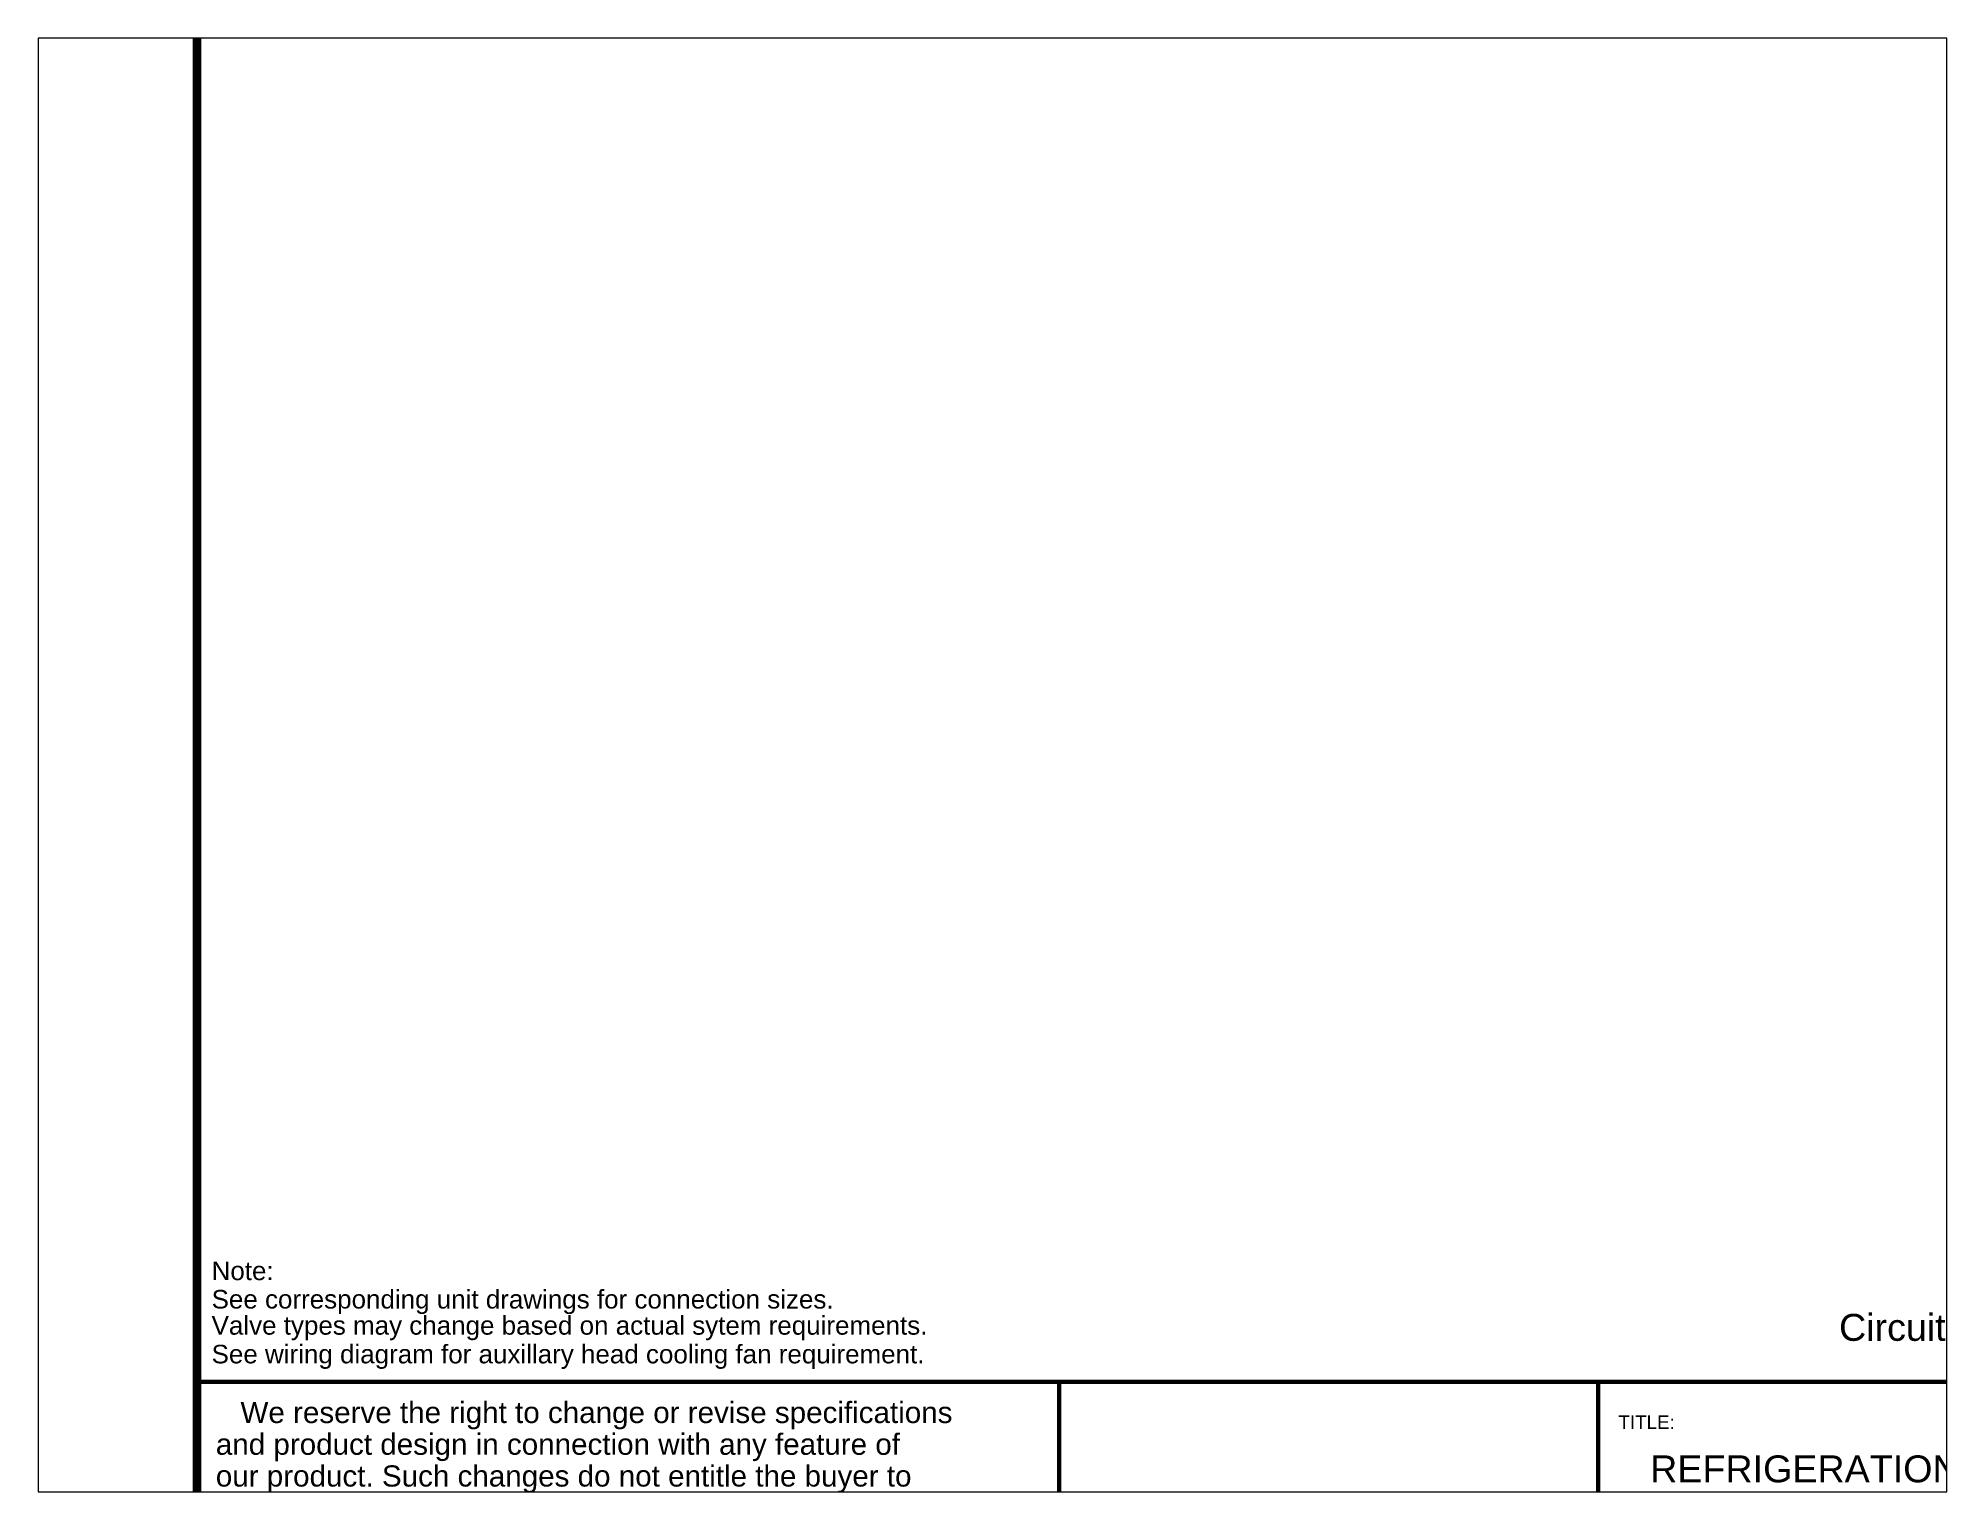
# Paper-space layout 'Layout2' of a CAD drawing. Extents: x 1.05 to 9.45, y 0.8 to 7.2.
# The model-space entities are those that its viewports show. They can reach past a viewport. Long polylines and large blocks are cut down to what shows.
import ezdxf
from ezdxf.enums import TextEntityAlignment as Align

# ---------------------------------------------------------------- set-up
doc = ezdxf.new("R2010")
doc.units = 0
doc.header["$LTSCALE"] = 0.2
doc.header["$MEASUREMENT"] = 0
doc.styles.add('SIMPLEX', font='arial.ttf')
doc.styles.get("Standard").update_dxf_attribs({"font": 'arial.ttf'})

msp = doc.modelspace()

# ---------------------------------------------------------------- linework, layer by layer
at = {"color": 0, "lineweight": 30}
for p, q in [((6.7396, -0.9925), (6.7396, -0.0102)), ((9.5463, -0.9925), (9.5463, -0.0102))]:
    msp.add_line(p, q, dxfattribs=at)
at = {"color": 0, "const_width": 0.0449}
msp.add_lwpolyline([(2.249, -0.9925), (20.2115, -0.9925), (20.2115, 10.2341), (2.249, 10.2341), (2.249, -0.9925)], dxfattribs=at)
at = {"color": 0, "lineweight": 30, "const_width": 0.0225}
for points in [[(6.7662, -0.0102), (2.249, -0.0102)], [(20.2115, -0.0102), (6.7396, -0.0102), (6.7396, -0.9925)], [(9.5463, -0.0102), (9.5463, -0.9925)]]:
    msp.add_lwpolyline(points, dxfattribs=at)

# ---------------------------------------------------------------- texts
at = {"color": 0}
for s, p in [('Note:', (2.3248, 0.5194)), ('See corresponding unit drawings for connection sizes.', (2.3248, 0.3714)), ('Valve types may change based on actual sytem requirements. ', (2.3248, 0.2351)), ('See wiring diagram for auxillary head cooling fan requirement.', (2.3248, 0.0856))]:
    msp.add_text(s, height=0.0968, dxfattribs=at).set_placement(p)
at = {"color": 0, "lineweight": 30}
for s, height, p in [('Circuit #1', 0.14033, (11.2146, 0.203)), ('REFRIGERATION PIPING', 0.140332, (10.9823, -0.5342)), ('i_Model', 0.14033, (10.9823, -0.7734))]:
    msp.add_text(s, height=height, dxfattribs=at).set_placement(p, align=Align.CENTER)
for s, p in [('   We reserve the right to change or revise specifications', (2.3468, -0.2253)), ('and product design in connection with any feature of', (2.3468, -0.3907)), ('our product. Such changes do not entitle the buyer to', (2.3468, -0.5562)), ('corresponding changes, improvements, additions, or ', (2.3468, -0.7216))]:
    msp.add_text(s, height=0.110303, dxfattribs=at).set_placement(p)
at = {"color": 0, "lineweight": 30, "style": 'SIMPLEX'}
msp.add_text('TITLE:', height=0.07017, dxfattribs=at).set_placement((9.6515, -0.2558))

psp = doc.layouts.new('Layout2')

# ---------------------------------------------------------------- viewports
at = {"layer": '0'}
psp.add_viewport(center=(5.25, 4), size=(8.4, 6.4), view_center_point=(6.3918, 3.2031), view_height=7.573629, dxfattribs=at)

doc.saveas('drawing.dxf')
